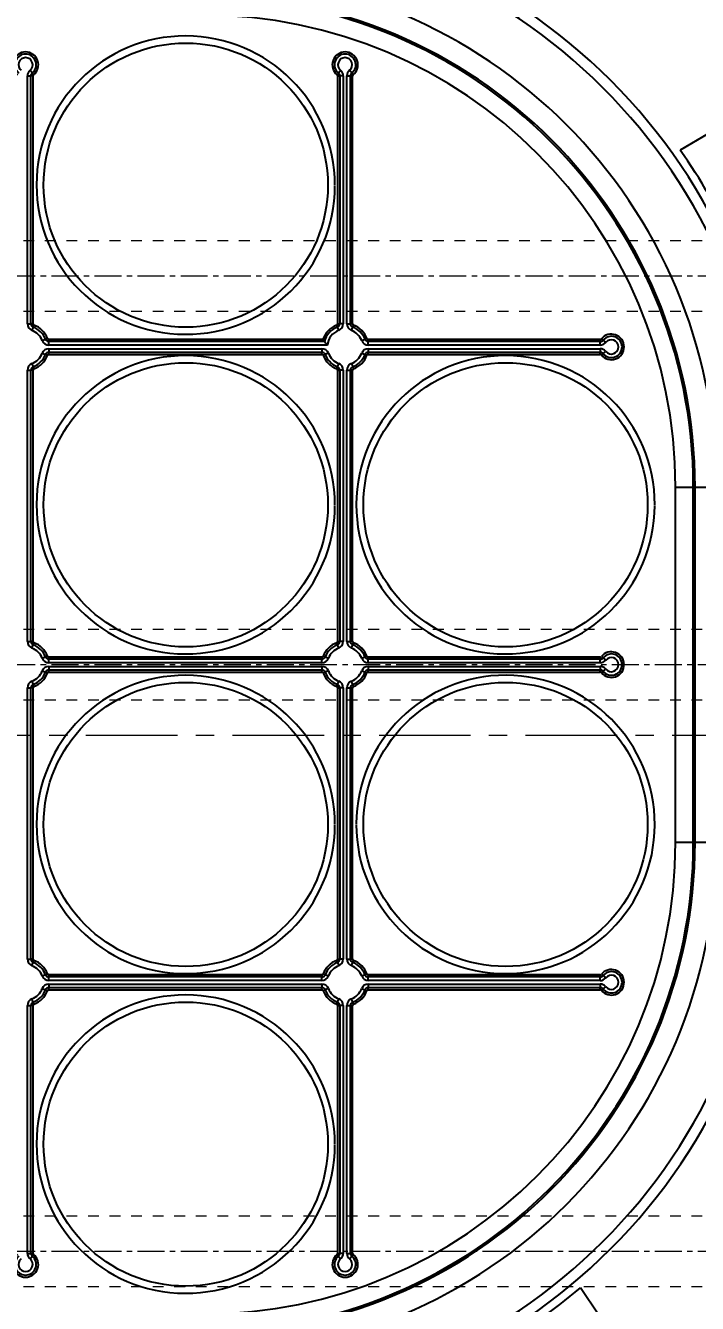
# Model space of a CAD drawing. Header units: millimetres. Extents: x -840 to 1682, y -9216 to -2117.
# Drawn here: x 417.3 to 512.3, y -5535.4 to -5354.6 of the extents above; entities that cross this region are included whole.
import ezdxf

# ---------------------------------------------------------------- set-up
doc = ezdxf.new("R2010")
doc.units = ezdxf.units.MM
doc.header["$LTSCALE"] = 16.335
doc.header["$PDMODE"] = 3
doc.header["$PDSIZE"] = 8
doc.linetypes.add('CENTER', pattern=[0.6, 0.375, -0.075, 0.075, -0.075])
doc.linetypes.add('HIDDEN', pattern=[0.2, 0.1, -0.1])
doc.layers.get('0').update_dxf_attribs({"linetype": 'CONTINUOUS'})
doc.layers.get('Defpoints').update_dxf_attribs({"linetype": 'CONTINUOUS'})
for name, color, linetype, lineweight in [('center', 1, 'CENTER', 9), ('cool', 153, 'HIDDEN', 9), ('dim', 82, 'CONTINUOUS', 9)]:
    doc.layers.add(name, color=color, linetype=linetype, lineweight=lineweight)
doc.layers.add('DEFAULT_2', color=8, linetype='HIDDEN')
doc.styles.get("Standard").update_dxf_attribs({"font": 'txt', "width": 0.85})
doc.dimstyles.new('mold', dxfattribs={"dimtxt": 10, "dimasz": 5, "dimexe": 0, "dimexo": 0, "dimgap": 0, "dimtad": 1, "dimzin": 1, "dimdsep": 46, "dimtxsty": 'Standard', "dimcen": 0, "dimclrd": 4, "dimclre": 4, "dimclrt": 6, "dimazin": 0, "dimtfac": 1, "dimtofl": 0, "dimtmove": 0, "dimatfit": 3, "dimfxl": 0, "dimarcsym": 0})

# ---------------------------------------------------------------- blocks, each defined once
blk = doc.blocks.new('7')
at = {"layer": 'cool', "ltscale": 0.932966}
for p, q in [((-1665.25, -2312.72), (-1303.91, -2312.72)), ((-1665.25, -2322.72), (-1303.91, -2322.72))]:
    blk.add_line(p, q, dxfattribs=at)
at = {"layer": 'cool', "color": 1, "linetype": 'CENTER', "ltscale": 0.621977}
blk.add_line((-1679.58, -2317.72), (-1289.58, -2317.72), dxfattribs=at)
blk = doc.blocks.new('*D709')
at = {"layer": 'Defpoints', "color": 0}
for p in [(372.1, -5454.97), (561.81, -5454.97), (574.55, -5454.97)]:
    blk.add_point(p, dxfattribs=at)
at = {"layer": 'dim', "color": 4, "lineweight": -2}
blk.add_line((561.81, -5454.97), (587.3, -5454.97), dxfattribs=at)
at = {"layer": 'dim', "color": 6, "insert": (580.92, -5451.97), "char_height": 6, "attachment_point": 5}
blk.add_mtext('0.00', dxfattribs=at)
blk = doc.blocks.new('*D710')
at = {"layer": 'Defpoints', "color": 0}
for p in [(561.81, -5444.97), (574.55, -5444.97), (372.1, -5454.97)]:
    blk.add_point(p, dxfattribs=at)
at = {"layer": 'dim', "color": 4, "lineweight": -2}
blk.add_line((561.81, -5444.97), (590.7, -5444.97), dxfattribs=at)
at = {"layer": 'dim', "color": 6, "insert": (582.62, -5441.97), "char_height": 6, "attachment_point": 5}
blk.add_mtext('10.00', dxfattribs=at)
blk = doc.blocks.new('*D711')
at = {"layer": 'Defpoints', "color": 0}
for p in [(372.1, -5454.97), (539.27, -5461.97), (574.55, -5461.97)]:
    blk.add_point(p, dxfattribs=at)
at = {"layer": 'dim', "color": 4, "lineweight": -2}
blk.add_line((539.27, -5461.97), (588.15, -5461.97), dxfattribs=at)
at = {"layer": 'dim', "color": 6, "insert": (581.35, -5458.97), "char_height": 6, "attachment_point": 5}
blk.add_mtext('7.00', dxfattribs=at)
blk = doc.blocks.new('*D712')
at = {"layer": 'Defpoints', "color": 0}
for p in [(372.1, -5454.97), (530.5, -5508.47), (574.55, -5508.47)]:
    blk.add_point(p, dxfattribs=at)
at = {"layer": 'dim', "color": 4, "lineweight": -2}
blk.add_line((530.5, -5508.47), (594.1, -5508.47), dxfattribs=at)
at = {"layer": 'dim', "color": 6, "insert": (584.32, -5505.47), "char_height": 6, "attachment_point": 5}
blk.add_mtext('53.50', dxfattribs=at)
blk = doc.blocks.new('*D713')
at = {"layer": 'Defpoints', "color": 0}
for p in [(372.1, -5454.97), (559.1, -5527.97), (574.55, -5527.97)]:
    blk.add_point(p, dxfattribs=at)
at = {"layer": 'dim', "color": 4, "lineweight": -2}
blk.add_line((559.1, -5527.97), (593.25, -5527.97), dxfattribs=at)
at = {"layer": 'dim', "color": 6, "insert": (583.9, -5524.97), "char_height": 6, "attachment_point": 5}
blk.add_mtext('73.00', dxfattribs=at)
blk = doc.blocks.new('*D714')
at = {"layer": 'Defpoints', "color": 0}
for p in [(372.1, -5454.97), (499.5, -5545.47), (574.55, -5545.47)]:
    blk.add_point(p, dxfattribs=at)
at = {"layer": 'dim', "color": 4, "lineweight": -2}
blk.add_line((499.5, -5545.47), (593.25, -5545.47), dxfattribs=at)
at = {"layer": 'dim', "color": 6, "insert": (583.9, -5542.47), "char_height": 6, "attachment_point": 5}
blk.add_mtext('90.50', dxfattribs=at)
blk = doc.blocks.new('*D715')
at = {"layer": 'Defpoints', "color": 0}
for p in [(372.1, -5454.97), (390.5, -5561.97), (574.55, -5561.97)]:
    blk.add_point(p, dxfattribs=at)
at = {"layer": 'dim', "color": 4, "lineweight": -2}
blk.add_line((390.5, -5561.97), (595.8, -5561.97), dxfattribs=at)
at = {"layer": 'dim', "color": 6, "insert": (585.17, -5558.97), "char_height": 6, "attachment_point": 5}
blk.add_mtext('107.00', dxfattribs=at)
blk = doc.blocks.new('*D716')
at = {"layer": 'Defpoints', "color": 0}
for p in [(372.1, -5454.97), (520.45, -5579.97), (574.55, -5579.97)]:
    blk.add_point(p, dxfattribs=at)
at = {"layer": 'dim', "color": 4, "lineweight": -2}
blk.add_line((520.45, -5579.97), (596.65, -5579.97), dxfattribs=at)
at = {"layer": 'dim', "color": 6, "insert": (585.6, -5576.97), "char_height": 6, "attachment_point": 5}
blk.add_mtext('125.00', dxfattribs=at)
blk = doc.blocks.new('*D717')
at = {"layer": 'Defpoints', "color": 0}
for p in [(372.1, -5454.97), (530.9, -5599.97), (574.55, -5599.97)]:
    blk.add_point(p, dxfattribs=at)
at = {"layer": 'dim', "color": 4, "lineweight": -2}
blk.add_line((530.9, -5599.97), (596.65, -5599.97), dxfattribs=at)
at = {"layer": 'dim', "color": 6, "insert": (585.6, -5596.97), "char_height": 6, "attachment_point": 5}
blk.add_mtext('145.00', dxfattribs=at)
blk = doc.blocks.new('*D718')
at = {"layer": 'Defpoints', "color": 0}
for p in [(539.5, -5427.97), (574.55, -5427.97), (372.1, -5454.97)]:
    blk.add_point(p, dxfattribs=at)
at = {"layer": 'dim', "color": 4, "lineweight": -2}
blk.add_line((539.5, -5427.97), (593.25, -5427.97), dxfattribs=at)
at = {"layer": 'dim', "color": 6, "insert": (583.9, -5424.97), "char_height": 6, "attachment_point": 5}
blk.add_mtext('27.00', dxfattribs=at)
blk = doc.blocks.new('*D719')
at = {"layer": 'Defpoints', "color": 0}
for p in [(542.09, -5389.97), (574.55, -5389.97), (372.1, -5454.97)]:
    blk.add_point(p, dxfattribs=at)
at = {"layer": 'dim', "color": 4, "lineweight": -2}
blk.add_line((542.09, -5389.97), (593.25, -5389.97), dxfattribs=at)
at = {"layer": 'dim', "color": 6, "insert": (583.9, -5386.97), "char_height": 6, "attachment_point": 5}
blk.add_mtext('65.00', dxfattribs=at)
blk = doc.blocks.new('*D720')
at = {"layer": 'Defpoints', "color": 0}
for p in [(527.5, -5373.47), (574.55, -5373.47), (372.1, -5454.97)]:
    blk.add_point(p, dxfattribs=at)
at = {"layer": 'dim', "color": 4, "lineweight": -2}
blk.add_line((527.5, -5373.47), (592.4, -5373.47), dxfattribs=at)
at = {"layer": 'dim', "color": 6, "insert": (583.47, -5370.47), "char_height": 6, "attachment_point": 5}
blk.add_mtext('81.50', dxfattribs=at)
blk = doc.blocks.new('*D721')
at = {"layer": 'Defpoints', "color": 0}
for p in [(492.5, -5339.47), (574.55, -5339.47), (372.1, -5454.97)]:
    blk.add_point(p, dxfattribs=at)
at = {"layer": 'dim', "color": 4, "lineweight": -2}
blk.add_line((492.5, -5339.47), (595.8, -5339.47), dxfattribs=at)
at = {"layer": 'dim', "color": 6, "insert": (585.17, -5336.47), "char_height": 6, "attachment_point": 5}
blk.add_mtext('115.50', dxfattribs=at)
blk = doc.blocks.new('*D722')
at = {"layer": 'Defpoints', "color": 0}
for p in [(396.5, -5327.47), (574.55, -5327.47), (372.1, -5454.97)]:
    blk.add_point(p, dxfattribs=at)
at = {"layer": 'dim', "color": 4, "lineweight": -2}
blk.add_line((396.5, -5327.47), (597.5, -5327.47), dxfattribs=at)
at = {"layer": 'dim', "color": 6, "insert": (586.02, -5324.47), "char_height": 6, "attachment_point": 5}
blk.add_mtext('127.50', dxfattribs=at)
blk = doc.blocks.new('*D723')
at = {"layer": 'Defpoints', "color": 0}
for p in [(530.9, -5309.97), (574.55, -5309.97), (372.1, -5454.97)]:
    blk.add_point(p, dxfattribs=at)
at = {"layer": 'dim', "color": 4, "lineweight": -2}
blk.add_line((530.9, -5309.97), (596.65, -5309.97), dxfattribs=at)
at = {"layer": 'dim', "color": 6, "insert": (585.6, -5306.97), "char_height": 6, "attachment_point": 5}
blk.add_mtext('145.00', dxfattribs=at)
blk = doc.blocks.new('*D726')
at = {"layer": 'Defpoints', "color": 0}
for p in [(432.1, -5280.25), (432.1, -5323.3), (372.1, -5454.97)]:
    blk.add_point(p, dxfattribs=at)
at = {"layer": 'dim', "color": 4, "lineweight": -2}
blk.add_line((432.1, -5323.3), (432.1, -5262.4), dxfattribs=at)
at = {"layer": 'dim', "color": 6, "insert": (429.1, -5271.32), "char_height": 6, "attachment_point": 5, "rotation": 90}
blk.add_mtext('60.00', dxfattribs=at)
blk = doc.blocks.new('*D727')
at = {"layer": 'Defpoints', "color": 0}
for p in [(488.1, -5280.25), (488.1, -5335.07), (372.1, -5454.97)]:
    blk.add_point(p, dxfattribs=at)
at = {"layer": 'dim', "color": 4, "lineweight": -2}
blk.add_line((488.1, -5335.07), (488.1, -5259.85), dxfattribs=at)
at = {"layer": 'dim', "color": 6, "insert": (485.1, -5270.05), "char_height": 6, "attachment_point": 5, "rotation": 90}
blk.add_mtext('116.00', dxfattribs=at)
blk = doc.blocks.new('*D728')
at = {"layer": 'Defpoints', "color": 0}
for p in [(523.1, -5280.25), (523.1, -5369.07), (372.1, -5454.97)]:
    blk.add_point(p, dxfattribs=at)
at = {"layer": 'dim', "color": 4, "lineweight": -2}
blk.add_line((523.1, -5369.07), (523.1, -5259.85), dxfattribs=at)
at = {"layer": 'dim', "color": 6, "insert": (520.1, -5270.05), "char_height": 6, "attachment_point": 5, "rotation": 90}
blk.add_mtext('151.00', dxfattribs=at)
blk = doc.blocks.new('*D729')
at = {"layer": 'Defpoints', "color": 0}
for p in [(517.21, -5280.25), (522.1, -5309.97), (372.1, -5454.97)]:
    blk.add_point(p, dxfattribs=at)
at = {"layer": 'dim', "color": 4, "lineweight": -2}
for p, q in [((517.21, -5284.25), (517.21, -5259)), ((522.1, -5288.25), (517.21, -5284.25)), ((522.1, -5309.97), (522.1, -5288.25))]:
    blk.add_line(p, q, dxfattribs=at)
at = {"layer": 'dim', "color": 6, "insert": (514.21, -5269.62), "char_height": 6, "attachment_point": 5, "rotation": 90}
blk.add_mtext('150.00', dxfattribs=at)
blk = doc.blocks.new('*D730')
at = {"layer": 'Defpoints', "color": 0}
for p in [(535.1, -5280.25), (535.1, -5423.57), (372.1, -5454.97)]:
    blk.add_point(p, dxfattribs=at)
at = {"layer": 'dim', "color": 4, "lineweight": -2}
blk.add_line((535.1, -5423.57), (535.1, -5258.15), dxfattribs=at)
at = {"layer": 'dim', "color": 6, "insert": (532.1, -5269.2), "char_height": 6, "attachment_point": 5, "rotation": 90}
blk.add_mtext('163.00', dxfattribs=at)
blk = doc.blocks.new('*D733')
at = {"layer": 'Defpoints', "color": 0}
for p in [(372.1, -5454.97), (428.1, -5566.37), (428.1, -5631.84)]:
    blk.add_point(p, dxfattribs=at)
at = {"layer": 'dim', "color": 4, "lineweight": -2}
blk.add_line((428.1, -5566.37), (428.1, -5650.54), dxfattribs=at)
at = {"layer": 'dim', "color": 6, "insert": (425.1, -5641.19), "char_height": 6, "attachment_point": 5, "rotation": 90}
blk.add_mtext('56.00', dxfattribs=at)
blk = doc.blocks.new('*D734')
at = {"layer": 'Defpoints', "color": 0}
for p in [(372.1, -5454.97), (495.1, -5549.87), (495.1, -5631.84)]:
    blk.add_point(p, dxfattribs=at)
at = {"layer": 'dim', "color": 4, "lineweight": -2}
blk.add_line((495.1, -5549.87), (495.1, -5653.94), dxfattribs=at)
at = {"layer": 'dim', "color": 6, "insert": (492.1, -5642.89), "char_height": 6, "attachment_point": 5, "rotation": 90}
blk.add_mtext('123.00', dxfattribs=at)
blk = doc.blocks.new('*D735')
at = {"layer": 'Defpoints', "color": 0}
for p in [(372.1, -5454.97), (522.1, -5599.97), (514.88, -5631.84)]:
    blk.add_point(p, dxfattribs=at)
at = {"layer": 'dim', "color": 4, "lineweight": -2}
for p, q in [((522.1, -5599.97), (522.1, -5623.84)), ((522.1, -5623.84), (514.88, -5627.84)), ((514.88, -5627.84), (514.88, -5653.09))]:
    blk.add_line(p, q, dxfattribs=at)
at = {"layer": 'dim', "color": 6, "insert": (511.88, -5642.47), "char_height": 6, "attachment_point": 5, "rotation": 90}
blk.add_mtext('150.00', dxfattribs=at)
blk = doc.blocks.new('*D736')
at = {"layer": 'Defpoints', "color": 0}
for p in [(372.1, -5454.97), (526.1, -5512.87), (526.1, -5631.84)]:
    blk.add_point(p, dxfattribs=at)
at = {"layer": 'dim', "color": 4, "lineweight": -2}
blk.add_line((526.1, -5512.87), (526.1, -5653.94), dxfattribs=at)
at = {"layer": 'dim', "color": 6, "insert": (523.1, -5642.89), "char_height": 6, "attachment_point": 5, "rotation": 90}
blk.add_mtext('154.00', dxfattribs=at)
blk = doc.blocks.new('*D737')
at = {"layer": 'Defpoints', "color": 0}
for p in [(372.1, -5454.97), (535.1, -5466.37), (535.1, -5631.84)]:
    blk.add_point(p, dxfattribs=at)
at = {"layer": 'dim', "color": 4, "lineweight": -2}
blk.add_line((535.1, -5466.37), (535.1, -5653.94), dxfattribs=at)
at = {"layer": 'dim', "color": 6, "insert": (532.1, -5642.89), "char_height": 6, "attachment_point": 5, "rotation": 90}
blk.add_mtext('163.00', dxfattribs=at)

msp = doc.modelspace()

# ---------------------------------------------------------------- linework, layer by layer
at = {"color": 7, "linetype": 'Continuous'}
for p, q in [((417.537, -5396.737), (417.537, -5361.672)), ((417.537, -5361.672), (418.04, -5361.672)), ((418.416, -5361.515), (417.914, -5360.888)), ((418.04, -5396.737), (418.04, -5361.672)), ((418.341, -5361.672), (418.08, -5361.672)), ((418.341, -5396.737), (418.341, -5361.672)), ((461.342, -5361.515), (461.844, -5360.888)), ((461.417, -5361.672), (461.417, -5396.737)), ((461.417, -5361.672), (461.678, -5361.672)), ((461.719, -5361.672), (461.719, -5396.737)), ((462.221, -5361.672), (461.719, -5361.672)), ((462.221, -5361.672), (462.221, -5396.737)), ((462.724, -5396.737), (462.724, -5361.672)), ((462.724, -5361.672), (463.226, -5361.672)), ((463.603, -5361.515), (463.101, -5360.888)), ((463.226, -5396.737), (463.226, -5361.672)), ((463.528, -5361.672), (463.267, -5361.672)), ((463.528, -5396.737), (463.528, -5361.672)), ((513.862, -5369.832), (509.879, -5372.204)), ((417.537, -5396.737), (418.04, -5396.737)), ((418.341, -5396.737), (418.08, -5396.737)), ((418.47, -5396.925), (418.183, -5397.676)), ((461.575, -5397.676), (461.288, -5396.925)), ((461.417, -5396.737), (461.678, -5396.737)), ((462.221, -5396.737), (461.719, -5396.737)), ((462.724, -5396.737), (463.226, -5396.737)), ((463.528, -5396.737), (463.267, -5396.737)), ((463.37, -5397.676), (463.657, -5396.925)), ((419.633, -5399.125), (420.384, -5398.838)), ((420.571, -5398.967), (420.571, -5399.228)), ((459.328, -5398.967), (420.571, -5398.967)), ((420.571, -5399.771), (420.571, -5399.269)), ((459.553, -5399.269), (420.571, -5399.269)), ((459.973, -5399.771), (420.571, -5399.771)), ((420.571, -5400.274), (420.571, -5400.776)), ((420.571, -5400.274), (459.187, -5400.274)), ((459.187, -5400.274), (459.187, -5400.776)), ((464.819, -5399.125), (465.57, -5398.838)), ((465.758, -5398.967), (465.758, -5399.228)), ((498.555, -5398.967), (465.758, -5398.967)), ((465.758, -5399.771), (465.758, -5399.269)), ((498.555, -5399.269), (465.758, -5399.269)), ((498.555, -5399.771), (465.758, -5399.771)), ((465.758, -5400.274), (465.758, -5400.776)), ((465.758, -5400.274), (498.555, -5400.274)), ((498.555, -5398.967), (498.555, -5399.228)), ((498.555, -5399.771), (498.555, -5399.269)), ((498.555, -5400.274), (498.555, -5400.776)), ((498.712, -5398.892), (499.34, -5399.394)), ((419.633, -5400.92), (420.384, -5401.207)), ((420.571, -5400.776), (459.187, -5400.776)), ((420.571, -5401.078), (420.571, -5400.816)), ((420.571, -5401.078), (459.187, -5401.078)), ((459.187, -5401.078), (459.187, -5400.816)), ((460.126, -5400.92), (459.375, -5401.207)), ((464.819, -5400.92), (465.57, -5401.207)), ((465.758, -5400.776), (498.555, -5400.776)), ((465.758, -5401.078), (465.758, -5400.816)), ((465.758, -5401.078), (498.555, -5401.078)), ((498.555, -5401.078), (498.555, -5400.816)), ((498.712, -5401.153), (499.34, -5400.65)), ((417.537, -5441.684), (417.537, -5403.308)), ((417.537, -5403.308), (418.04, -5403.308)), ((418.04, -5441.684), (418.04, -5403.308)), ((418.341, -5403.308), (418.08, -5403.308)), ((418.183, -5402.369), (418.47, -5403.12)), ((418.341, -5441.684), (418.341, -5403.308)), ((461.288, -5403.12), (461.575, -5402.369)), ((461.417, -5403.308), (461.417, -5441.684)), ((461.417, -5403.308), (461.678, -5403.308)), ((461.719, -5403.308), (461.719, -5441.684)), ((462.221, -5403.308), (461.719, -5403.308)), ((462.221, -5403.308), (462.221, -5441.684)), ((462.724, -5441.684), (462.724, -5403.308)), ((462.724, -5403.308), (463.226, -5403.308)), ((463.226, -5441.684), (463.226, -5403.308)), ((463.528, -5403.308), (463.267, -5403.308)), ((463.37, -5402.369), (463.657, -5403.12)), ((463.528, -5441.684), (463.528, -5403.308)), ((509.209, -5419.844), (514.981, -5419.844)), ((509.209, -5470.094), (509.209, -5419.844)), ((511.718, -5470.094), (511.718, -5419.844)), ((511.97, -5470.094), (511.97, -5419.844)), ((417.537, -5441.684), (418.04, -5441.684)), ((418.341, -5441.684), (418.08, -5441.684)), ((418.183, -5442.622), (418.47, -5441.871)), ((461.575, -5442.622), (461.288, -5441.871)), ((461.417, -5441.684), (461.678, -5441.684)), ((462.221, -5441.684), (461.719, -5441.684)), ((462.724, -5441.684), (463.226, -5441.684)), ((463.528, -5441.684), (463.267, -5441.684)), ((463.37, -5442.622), (463.657, -5441.871)), ((419.633, -5444.072), (420.384, -5443.785)), ((420.571, -5443.914), (420.571, -5444.175)), ((459.187, -5443.914), (420.571, -5443.914)), ((420.571, -5444.718), (420.571, -5444.215)), ((459.187, -5444.215), (420.571, -5444.215)), ((459.187, -5444.718), (420.571, -5444.718)), ((420.571, -5445.22), (420.571, -5445.723)), ((420.571, -5445.22), (459.187, -5445.22)), ((459.187, -5443.914), (459.187, -5444.175)), ((459.187, -5444.718), (459.187, -5444.215)), ((459.187, -5445.22), (459.187, -5445.723)), ((459.375, -5443.785), (460.126, -5444.072)), ((464.819, -5444.072), (465.57, -5443.785)), ((498.555, -5443.914), (465.758, -5443.914)), ((465.758, -5443.914), (465.758, -5444.175)), ((498.555, -5444.215), (465.758, -5444.215)), ((465.758, -5444.718), (465.758, -5444.215)), ((498.555, -5444.718), (465.758, -5444.718)), ((465.758, -5445.22), (498.555, -5445.22)), ((465.758, -5445.22), (465.758, -5445.723)), ((498.555, -5443.914), (498.555, -5444.175)), ((498.555, -5444.718), (498.555, -5444.215)), ((498.555, -5445.22), (498.555, -5445.723)), ((498.712, -5443.839), (499.34, -5444.341)), ((418.183, -5447.316), (418.47, -5448.067)), ((419.633, -5445.867), (420.384, -5446.154)), ((420.571, -5445.723), (459.187, -5445.723)), ((420.571, -5446.024), (420.571, -5445.763)), ((420.571, -5446.024), (459.187, -5446.024)), ((459.187, -5446.024), (459.187, -5445.763)), ((460.126, -5445.867), (459.375, -5446.154)), ((461.288, -5448.067), (461.575, -5447.316)), ((463.657, -5448.067), (463.37, -5447.316)), ((464.819, -5445.867), (465.57, -5446.154)), ((465.758, -5445.723), (498.555, -5445.723)), ((465.758, -5446.024), (465.758, -5445.763)), ((465.758, -5446.024), (498.555, -5446.024)), ((498.555, -5446.024), (498.555, -5445.763)), ((498.712, -5446.1), (499.34, -5445.597)), ((417.537, -5486.631), (417.537, -5448.255)), ((417.537, -5448.255), (418.04, -5448.255)), ((418.04, -5486.631), (418.04, -5448.255)), ((418.341, -5448.255), (418.08, -5448.255)), ((418.341, -5486.631), (418.341, -5448.255)), ((461.417, -5448.255), (461.678, -5448.255)), ((461.417, -5448.255), (461.417, -5486.631)), ((462.221, -5448.255), (461.719, -5448.255)), ((461.719, -5448.255), (461.719, -5486.631)), ((462.221, -5448.255), (462.221, -5486.631)), ((462.724, -5448.255), (463.226, -5448.255)), ((462.724, -5486.631), (462.724, -5448.255)), ((463.226, -5486.631), (463.226, -5448.255)), ((463.528, -5448.255), (463.267, -5448.255)), ((463.528, -5486.631), (463.528, -5448.255)), ((509.209, -5470.094), (514.981, -5470.094)), ((417.537, -5486.631), (418.04, -5486.631)), ((418.341, -5486.631), (418.08, -5486.631)), ((418.183, -5487.569), (418.47, -5486.818)), ((461.288, -5486.818), (461.575, -5487.569)), ((461.417, -5486.631), (461.678, -5486.631)), ((462.221, -5486.631), (461.719, -5486.631)), ((462.724, -5486.631), (463.226, -5486.631)), ((463.528, -5486.631), (463.267, -5486.631)), ((463.37, -5487.569), (463.657, -5486.818)), ((419.633, -5489.019), (420.384, -5488.732)), ((459.187, -5488.861), (420.571, -5488.861)), ((420.571, -5488.861), (420.571, -5489.122)), ((459.187, -5488.861), (459.187, -5489.122)), ((459.375, -5488.732), (460.126, -5489.019)), ((464.819, -5489.019), (465.57, -5488.732)), ((498.555, -5488.861), (465.758, -5488.861)), ((465.758, -5488.861), (465.758, -5489.122)), ((498.555, -5488.861), (498.555, -5489.122)), ((498.712, -5488.786), (499.34, -5489.288)), ((459.187, -5489.162), (420.571, -5489.162)), ((420.571, -5489.665), (420.571, -5489.162)), ((459.187, -5489.665), (420.571, -5489.665)), ((420.571, -5490.167), (459.187, -5490.167)), ((420.571, -5490.167), (420.571, -5490.67)), ((420.571, -5490.67), (459.187, -5490.67)), ((420.571, -5490.971), (420.571, -5490.71)), ((459.187, -5489.665), (459.187, -5489.162)), ((459.187, -5490.167), (459.187, -5490.67)), ((459.187, -5490.971), (459.187, -5490.71)), ((498.555, -5489.162), (465.758, -5489.162)), ((465.758, -5489.665), (465.758, -5489.162)), ((498.555, -5489.665), (465.758, -5489.665)), ((465.758, -5490.167), (498.555, -5490.167)), ((465.758, -5490.167), (465.758, -5490.67)), ((465.758, -5490.67), (498.555, -5490.67)), ((465.758, -5490.971), (465.758, -5490.71)), ((498.555, -5489.665), (498.555, -5489.162)), ((498.555, -5490.167), (498.555, -5490.67)), ((498.555, -5490.971), (498.555, -5490.71)), ((498.712, -5491.047), (499.34, -5490.544)), ((418.47, -5493.014), (418.183, -5492.263)), ((419.633, -5490.813), (420.384, -5491.101)), ((420.571, -5490.971), (459.187, -5490.971)), ((460.126, -5490.813), (459.375, -5491.101)), ((461.288, -5493.014), (461.575, -5492.263)), ((463.657, -5493.014), (463.37, -5492.263)), ((464.819, -5490.813), (465.57, -5491.101)), ((465.758, -5490.971), (498.555, -5490.971)), ((417.537, -5493.202), (418.04, -5493.202)), ((417.537, -5528.266), (417.537, -5493.202)), ((418.04, -5528.266), (418.04, -5493.202)), ((418.341, -5493.202), (418.08, -5493.202)), ((418.341, -5528.266), (418.341, -5493.202)), ((461.417, -5493.202), (461.678, -5493.202)), ((461.417, -5493.202), (461.417, -5528.266)), ((462.221, -5493.202), (461.719, -5493.202)), ((461.719, -5493.202), (461.719, -5528.266)), ((462.221, -5493.202), (462.221, -5528.266)), ((462.724, -5493.202), (463.226, -5493.202)), ((462.724, -5528.266), (462.724, -5493.202)), ((463.226, -5528.266), (463.226, -5493.202)), ((463.528, -5493.202), (463.267, -5493.202)), ((463.528, -5528.266), (463.528, -5493.202)), ((417.537, -5528.266), (418.04, -5528.266)), ((417.914, -5529.051), (418.416, -5528.423)), ((418.341, -5528.266), (418.08, -5528.266)), ((461.342, -5528.423), (461.844, -5529.051)), ((461.417, -5528.266), (461.678, -5528.266)), ((462.221, -5528.266), (461.719, -5528.266)), ((462.724, -5528.266), (463.226, -5528.266)), ((463.101, -5529.051), (463.603, -5528.423)), ((463.528, -5528.266), (463.267, -5528.266)), ((498.342, -5537.02), (495.749, -5533.147))]:
    msp.add_line(p, q, dxfattribs=at)
for centre in [(439.937, -5377.132), (439.937, -5422.357), (485.162, -5422.357), (439.937, -5467.582), (485.162, -5467.582), (439.937, -5512.807)]:
    msp.add_circle(centre, 20.1, dxfattribs=at)
for centre, radius, start, end in [((442.449, -5419.844), 81.393, 0, 90), ((442.449, -5419.844), 79.886, 0, 90), ((442.449, -5419.844), 72.532, 0, 90), ((442.449, -5419.844), 69.521, 0, 90), ((442.449, -5419.844), 69.269, 0, 90), ((442.449, -5419.844), 66.76, 0, 90), ((439.937, -5377.132), 21.105, 0, 359.71318), ((417.286, -5360.103), 1.809, 308.68219, 231.31781), ((417.286, -5360.103), 1.508, 308.68219, 231.31781), ((462.472, -5360.103), 1.809, 308.68219, 231.31781), ((462.472, -5360.103), 1.508, 308.68219, 231.31781), ((417.286, -5360.103), 1.005, 308.68219, 231.31781), ((462.472, -5360.103), 1.005, 308.68219, 231.31781), ((418.542, -5361.672), 1.005, 128.68219, 180), ((418.542, -5361.672), 0.502, 128.68219, 180), ((418.542, -5361.672), 0.201, 128.68219, 180), ((461.216, -5361.672), 0.201, 0, 51.31781), ((461.216, -5361.672), 0.502, 0, 51.31781), ((461.216, -5361.672), 1.005, 0, 51.31781), ((463.729, -5361.672), 1.005, 128.68219, 180), ((463.729, -5361.672), 0.502, 128.68219, 180), ((463.729, -5361.672), 0.201, 128.68219, 180), ((442.449, -5419.844), 82.562, 24.79145, 35.24151), ((418.542, -5396.737), 1.005, 180, 249.07517), ((418.542, -5396.737), 0.502, 180, 249.07517), ((417.286, -5400.022), 2.513, 20.92483, 69.07517), ((418.542, -5396.737), 0.201, 180, 249.07517), ((417.286, -5400.022), 3.015, 20.92483, 69.07517), ((417.286, -5400.022), 3.317, 20.92483, 69.07517), ((462.472, -5400.022), 3.317, 110.92483, 161.447), ((462.472, -5400.022), 3.015, 110.92483, 165.52249), ((462.472, -5400.022), 2.513, 110.92483, 174.26083), ((461.216, -5396.737), 0.201, 290.92483, 0), ((461.216, -5396.737), 0.502, 290.92483, 0), ((461.216, -5396.737), 1.005, 290.92483, 0), ((463.729, -5396.737), 1.005, 180, 249.07517), ((463.729, -5396.737), 0.502, 180, 249.07517), ((462.472, -5400.022), 2.513, 20.92483, 69.07517), ((463.729, -5396.737), 0.201, 180, 249.07517), ((462.472, -5400.022), 3.015, 20.92483, 69.07517), ((462.472, -5400.022), 3.317, 20.92483, 69.07517), ((500.125, -5400.022), 1.809, 218.68219, 141.31781), ((500.125, -5400.022), 1.508, 218.68219, 141.31781), ((420.571, -5398.766), 1.005, 200.92483, 270), ((420.571, -5401.279), 1.005, 90, 159.07517), ((420.571, -5398.766), 0.502, 200.92483, 270), ((420.571, -5398.766), 0.201, 200.92483, 270), ((459.187, -5401.279), 1.005, 20.92483, 90), ((465.758, -5398.766), 1.005, 200.92483, 270), ((465.758, -5401.279), 1.005, 90, 159.07517), ((465.758, -5398.766), 0.502, 200.92483, 270), ((465.758, -5398.766), 0.201, 200.92483, 270), ((498.555, -5398.766), 0.201, 270, 321.31781), ((498.555, -5398.766), 0.502, 270, 321.31781), ((498.555, -5398.766), 1.005, 270, 321.31781), ((498.555, -5401.279), 1.005, 38.68219, 90), ((500.125, -5400.022), 1.005, 218.68219, 141.31781), ((417.286, -5400.022), 2.513, 290.92483, 339.07517), ((417.286, -5400.022), 3.015, 290.92483, 339.07517), ((417.286, -5400.022), 3.317, 290.92483, 339.07517), ((439.937, -5422.357), 21.105, 0, 359.71318), ((420.571, -5401.279), 0.502, 90, 159.07517), ((420.571, -5401.279), 0.201, 90, 159.07517), ((459.187, -5401.279), 0.502, 20.92483, 90), ((459.187, -5401.279), 0.201, 20.92483, 90), ((462.472, -5400.022), 3.317, 200.92483, 249.07517), ((462.472, -5400.022), 3.015, 200.92483, 249.07517), ((462.472, -5400.022), 2.513, 200.92483, 249.07517), ((462.472, -5400.022), 2.513, 290.92483, 339.07517), ((462.472, -5400.022), 3.015, 290.92483, 339.07517), ((462.472, -5400.022), 3.317, 290.92483, 339.07517), ((485.162, -5422.357), 21.105, 0, 359.71318), ((465.758, -5401.279), 0.502, 90, 159.07517), ((465.758, -5401.279), 0.201, 90, 159.07517), ((498.555, -5401.279), 0.502, 38.68219, 90), ((498.555, -5401.279), 0.201, 38.68219, 90), ((418.542, -5403.308), 1.005, 110.92483, 180), ((418.542, -5403.308), 0.502, 110.92483, 180), ((418.542, -5403.308), 0.201, 110.92483, 180), ((461.216, -5403.308), 0.201, 0, 69.07517), ((461.216, -5403.308), 0.502, 0, 69.07517), ((461.216, -5403.308), 1.005, 0, 69.07517), ((463.729, -5403.308), 1.005, 110.92483, 180), ((463.729, -5403.308), 0.502, 110.92483, 180), ((463.729, -5403.308), 0.201, 110.92483, 180), ((418.542, -5441.684), 1.005, 180, 249.07517), ((418.542, -5441.684), 0.502, 180, 249.07517), ((418.542, -5441.684), 0.201, 180, 249.07517), ((417.286, -5444.969), 3.317, 20.92483, 69.07517), ((462.472, -5444.969), 3.317, 110.92483, 159.07517), ((461.216, -5441.684), 0.201, 290.92483, 0), ((461.216, -5441.684), 0.502, 290.92483, 0), ((461.216, -5441.684), 1.005, 290.92483, 0), ((463.729, -5441.684), 1.005, 180, 249.07517), ((463.729, -5441.684), 0.502, 180, 249.07517), ((463.729, -5441.684), 0.201, 180, 249.07517), ((462.472, -5444.969), 3.317, 20.92483, 69.07517), ((417.286, -5444.969), 2.513, 20.92483, 69.07517), ((417.286, -5444.969), 3.015, 20.92483, 69.07517), ((462.472, -5444.969), 3.015, 110.92483, 159.07517), ((462.472, -5444.969), 2.513, 110.92483, 159.07517), ((462.472, -5444.969), 2.513, 20.92483, 69.07517), ((462.472, -5444.969), 3.015, 20.92483, 69.07517), ((500.125, -5444.969), 1.809, 218.68219, 141.31781), ((500.125, -5444.969), 1.508, 218.68219, 141.31781), ((420.571, -5443.713), 1.005, 200.92483, 270), ((420.571, -5446.225), 1.005, 90, 159.07517), ((420.571, -5443.713), 0.502, 200.92483, 270), ((420.571, -5443.713), 0.201, 200.92483, 270), ((459.187, -5443.713), 0.201, 270, 339.07517), ((459.187, -5443.713), 0.502, 270, 339.07517), ((459.187, -5443.713), 1.005, 270, 339.07517), ((459.187, -5446.225), 1.005, 20.92483, 90), ((465.758, -5443.713), 1.005, 200.92483, 270), ((465.758, -5446.225), 1.005, 90, 159.07517), ((465.758, -5443.713), 0.502, 200.92483, 270), ((465.758, -5443.713), 0.201, 200.92483, 270), ((498.555, -5443.713), 0.201, 270, 321.31781), ((498.555, -5443.713), 0.502, 270, 321.31781), ((498.555, -5443.713), 1.005, 270, 321.31781), ((498.555, -5446.225), 1.005, 38.68219, 90), ((500.125, -5444.969), 1.005, 218.68219, 141.31781), ((418.542, -5448.255), 1.005, 110.92483, 180), ((417.286, -5444.969), 2.513, 290.92483, 339.07517), ((417.286, -5444.969), 3.015, 290.92483, 339.07517), ((417.286, -5444.969), 3.317, 290.92483, 339.07517), ((439.937, -5467.582), 21.105, 0, 359.71318), ((420.571, -5446.225), 0.502, 90, 159.07517), ((420.571, -5446.225), 0.201, 90, 159.07517), ((459.187, -5446.225), 0.502, 20.92483, 90), ((459.187, -5446.225), 0.201, 20.92483, 90), ((462.472, -5444.969), 3.317, 200.92483, 249.07517), ((462.472, -5444.969), 3.015, 200.92483, 249.07517), ((462.472, -5444.969), 2.513, 200.92483, 249.07517), ((461.216, -5448.255), 1.005, 0, 69.07517), ((463.729, -5448.255), 1.005, 110.92483, 180), ((462.472, -5444.969), 2.513, 290.92483, 339.07517), ((462.472, -5444.969), 3.015, 290.92483, 339.07517), ((462.472, -5444.969), 3.317, 290.92483, 339.07517), ((485.162, -5467.582), 21.105, 180, 179.71318), ((465.758, -5446.225), 0.502, 90, 159.07517), ((465.758, -5446.225), 0.201, 90, 159.07517), ((498.555, -5446.225), 0.502, 38.68219, 90), ((498.555, -5446.225), 0.201, 38.68219, 90), ((418.542, -5448.255), 0.502, 110.92483, 180), ((418.542, -5448.255), 0.201, 110.92483, 180), ((461.216, -5448.255), 0.201, 0, 69.07517), ((461.216, -5448.255), 0.502, 0, 69.07517), ((463.729, -5448.255), 0.502, 110.92483, 180), ((463.729, -5448.255), 0.201, 110.92483, 180), ((442.449, -5470.094), 81.393, 270, 0), ((442.449, -5470.094), 79.886, 270, 0), ((442.449, -5470.094), 72.532, 270, 0), ((442.449, -5470.094), 69.521, 270, 0), ((442.449, -5470.094), 69.269, 270, 0), ((442.449, -5470.094), 66.76, 270, 0), ((418.542, -5486.631), 1.005, 180, 249.07517), ((418.542, -5486.631), 0.502, 180, 249.07517), ((418.542, -5486.631), 0.201, 180, 249.07517), ((417.286, -5489.916), 3.015, 20.92483, 69.07517), ((417.286, -5489.916), 3.317, 20.92483, 69.07517), ((462.472, -5489.916), 3.317, 110.92483, 159.07517), ((462.472, -5489.916), 3.015, 110.92483, 159.07517), ((461.216, -5486.631), 0.201, 290.92483, 0), ((461.216, -5486.631), 0.502, 290.92483, 0), ((461.216, -5486.631), 1.005, 290.92483, 0), ((463.729, -5486.631), 1.005, 180, 249.07517), ((463.729, -5486.631), 0.502, 180, 249.07517), ((463.729, -5486.631), 0.201, 180, 249.07517), ((462.472, -5489.916), 3.015, 20.92483, 69.07517), ((462.472, -5489.916), 3.317, 20.92483, 69.07517), ((417.286, -5489.916), 2.513, 20.92483, 69.07517), ((420.571, -5488.66), 0.502, 200.92483, 270), ((420.571, -5488.66), 0.201, 200.92483, 270), ((459.187, -5488.66), 0.201, 270, 339.07517), ((459.187, -5488.66), 0.502, 270, 339.07517), ((462.472, -5489.916), 2.513, 110.92483, 159.07517), ((462.472, -5489.916), 2.513, 20.92483, 69.07517), ((465.758, -5488.66), 0.502, 200.92483, 270), ((465.758, -5488.66), 0.201, 200.92483, 270), ((498.555, -5488.66), 0.201, 270, 321.31781), ((500.125, -5489.916), 1.809, 218.68219, 141.31781), ((500.125, -5489.916), 1.508, 218.68219, 141.31781), ((500.125, -5489.916), 1.005, 218.68219, 141.31781), ((420.571, -5488.66), 1.005, 200.92483, 270), ((420.571, -5491.172), 1.005, 90, 159.07517), ((420.571, -5491.172), 0.502, 90, 159.07517), ((459.187, -5488.66), 1.005, 270, 339.07517), ((459.187, -5491.172), 1.005, 20.92483, 90), ((459.187, -5491.172), 0.502, 20.92483, 90), ((465.758, -5488.66), 1.005, 200.92483, 270), ((465.758, -5491.172), 1.005, 90, 159.07517), ((465.758, -5491.172), 0.502, 90, 159.07517), ((498.555, -5488.66), 0.502, 270, 321.31781), ((498.555, -5488.66), 1.005, 270, 321.31781), ((498.555, -5491.172), 1.005, 38.68219, 90), ((498.555, -5491.172), 0.502, 38.68219, 90), ((418.542, -5493.202), 1.005, 110.92483, 180), ((417.286, -5489.916), 2.513, 290.92483, 339.07517), ((417.286, -5489.916), 3.015, 290.92483, 339.07517), ((417.286, -5489.916), 3.317, 290.92483, 339.07517), ((439.937, -5512.807), 21.105, 0, 359.71318), ((420.571, -5491.172), 0.201, 90, 159.07517), ((459.187, -5491.172), 0.201, 20.92483, 90), ((462.472, -5489.916), 3.317, 200.92483, 249.07517), ((462.472, -5489.916), 3.015, 200.92483, 249.07517), ((462.472, -5489.916), 2.513, 200.92483, 249.07517), ((461.216, -5493.202), 1.005, 0, 69.07517), ((463.729, -5493.202), 1.005, 110.92483, 180), ((462.472, -5489.916), 2.513, 290.92483, 339.07517), ((462.472, -5489.916), 3.015, 290.92483, 339.07517), ((462.472, -5489.916), 3.317, 290.92483, 339.07517), ((465.758, -5491.172), 0.201, 90, 159.07517), ((498.555, -5491.172), 0.201, 38.68219, 90), ((418.542, -5493.202), 0.502, 110.92483, 180), ((418.542, -5493.202), 0.201, 110.92483, 180), ((461.216, -5493.202), 0.201, 0, 69.07517), ((461.216, -5493.202), 0.502, 0, 69.07517), ((463.729, -5493.202), 0.502, 110.92483, 180), ((463.729, -5493.202), 0.201, 110.92483, 180), ((417.286, -5529.835), 1.809, 128.68219, 51.31781), ((417.286, -5529.835), 1.508, 128.68219, 51.31781), ((418.542, -5528.266), 1.005, 180, 231.31781), ((418.542, -5528.266), 0.502, 180, 231.31781), ((418.542, -5528.266), 0.201, 180, 231.31781), ((462.472, -5529.835), 1.809, 128.68219, 51.31781), ((462.472, -5529.835), 1.508, 128.68219, 51.31781), ((461.216, -5528.266), 0.201, 308.68219, 0), ((461.216, -5528.266), 0.502, 308.68219, 0), ((461.216, -5528.266), 1.005, 308.68219, 0), ((463.729, -5528.266), 1.005, 180, 231.31781), ((463.729, -5528.266), 0.502, 180, 231.31781), ((463.729, -5528.266), 0.201, 180, 231.31781), ((417.286, -5529.835), 1.005, 128.68219, 51.31781), ((462.472, -5529.835), 1.005, 128.68219, 51.31781), ((442.449, -5470.094), 82.562, 299.78228, 310.20855)]:
    msp.add_arc(centre, radius, start, end, dxfattribs=at)
msp.add_open_spline([(459.553, -5399.269), (459.566, -5399.286), (459.7, -5399.458), (459.841, -5399.625), (459.973, -5399.771)], degree=3, knots=[0, 0, 0, 0, 0.0981633, 1, 1, 1, 1], dxfattribs=at)
at = {"layer": 'center', "color": 1, "linetype": 'CENTER', "ltscale": 2.114723}
msp.add_line((177.099, -5454.969), (567.099, -5454.969), dxfattribs=at)
at = {"layer": 'DEFAULT_2', "color": 8, "linetype": 'HIDDEN'}
for p, q in [((418.08, -5361.672), (418.04, -5361.672)), ((461.678, -5361.672), (461.719, -5361.672)), ((463.267, -5361.672), (463.226, -5361.672)), ((418.08, -5396.737), (418.04, -5396.737)), ((461.678, -5396.737), (461.719, -5396.737)), ((463.267, -5396.737), (463.226, -5396.737)), ((420.571, -5399.228), (420.571, -5399.269)), ((465.758, -5399.228), (465.758, -5399.269)), ((498.555, -5399.228), (498.555, -5399.269)), ((420.571, -5400.816), (420.571, -5400.776)), ((459.187, -5400.816), (459.187, -5400.776)), ((465.758, -5400.816), (465.758, -5400.776)), ((498.555, -5400.816), (498.555, -5400.776)), ((418.08, -5403.308), (418.04, -5403.308)), ((461.678, -5403.308), (461.719, -5403.308)), ((463.267, -5403.308), (463.226, -5403.308)), ((418.08, -5441.684), (418.04, -5441.684)), ((461.678, -5441.684), (461.719, -5441.684)), ((463.267, -5441.684), (463.226, -5441.684)), ((420.571, -5444.175), (420.571, -5444.215)), ((459.187, -5444.175), (459.187, -5444.215)), ((465.758, -5444.175), (465.758, -5444.215)), ((498.555, -5444.175), (498.555, -5444.215)), ((420.571, -5445.763), (420.571, -5445.723)), ((459.187, -5445.763), (459.187, -5445.723)), ((465.758, -5445.763), (465.758, -5445.723)), ((498.555, -5445.763), (498.555, -5445.723)), ((418.08, -5448.255), (418.04, -5448.255)), ((461.678, -5448.255), (461.719, -5448.255)), ((463.267, -5448.255), (463.226, -5448.255)), ((418.08, -5486.631), (418.04, -5486.631)), ((461.678, -5486.631), (461.719, -5486.631)), ((463.267, -5486.631), (463.226, -5486.631)), ((420.571, -5489.122), (420.571, -5489.162)), ((420.571, -5490.71), (420.571, -5490.67)), ((459.187, -5489.122), (459.187, -5489.162)), ((459.187, -5490.71), (459.187, -5490.67)), ((465.758, -5489.122), (465.758, -5489.162)), ((465.758, -5490.71), (465.758, -5490.67)), ((498.555, -5489.122), (498.555, -5489.162)), ((498.555, -5490.71), (498.555, -5490.67)), ((418.08, -5493.202), (418.04, -5493.202)), ((461.678, -5493.202), (461.719, -5493.202)), ((463.267, -5493.202), (463.226, -5493.202)), ((418.08, -5528.266), (418.04, -5528.266)), ((461.678, -5528.266), (461.719, -5528.266)), ((463.267, -5528.266), (463.226, -5528.266))]:
    msp.add_line(p, q, dxfattribs=at)
msp.add_arc((467.653, -5392.993), 10.246, 215.66639, 217.7698, dxfattribs=at)

# ---------------------------------------------------------------- block references
for p in [(1856.679, -3072.245), (1856.679, -3127.245), (1856.679, -3210.245)]:
    msp.add_blockref('7', p)

# ---------------------------------------------------------------- dimensions: what is measured, and where the dimension line sits
at = {"layer": 'dim'}
for feature_location, offset, dtype, origin, picture, middle in [((535.099, -5423.569), (0, 143.321), 1, (372.099, -5454.969), '*D730', (532.099, -5269.199)), ((522.099, -5309.969), (-4.885, 29.721), 1, (372.099, -5454.969), '*D729', (514.214, -5269.624)), ((488.099, -5335.069), (0, 54.821), 1, (372.099, -5454.969), '*D727', (485.099, -5270.049)), ((523.099, -5369.069), (0, 88.821), 1, (372.099, -5454.969), '*D728', (520.099, -5270.049)), ((432.099, -5323.302), (0, 43.053), 1, (372.099, -5454.969), '*D726', (429.099, -5271.324)), ((530.899, -5309.969), (43.648, 0), 0, (372.099, -5454.969), '*D723', (585.597, -5306.969)), ((396.499, -5327.469), (178.048, 0), 0, (372.099, -5454.969), '*D722', (586.022, -5324.469)), ((492.499, -5339.469), (82.048, 0), 0, (372.099, -5454.969), '*D721', (585.172, -5336.469)), ((527.499, -5373.469), (47.048, 0), 0, (372.099, -5454.969), '*D720', (583.472, -5370.469)), ((542.09, -5389.969), (32.457, 0), 0, (372.099, -5454.969), '*D719', (583.897, -5386.969)), ((539.499, -5427.969), (35.048, 0), 0, (372.099, -5454.969), '*D718', (583.897, -5424.969)), ((561.813, -5444.969), (12.734, 0), 0, (372.099, -5454.969), '*D710', (582.622, -5441.969)), ((561.812860108, -5454.969245401), (12.734494471, 0), 0, (372.099060009, -5454.969245401), '*D709', (580.922354579, -5451.969245401)), ((539.266, -5461.969), (35.281, 0), 0, (372.099, -5454.969), '*D711', (581.347, -5458.969)), ((530.499, -5508.469), (44.048, 0), 0, (372.099, -5454.969), '*D712', (584.322, -5505.469)), ((559.096, -5527.969), (15.451, 0), 0, (372.099, -5454.969), '*D713', (583.897, -5524.969)), ((499.499, -5545.469), (75.048, 0), 0, (372.099, -5454.969), '*D714', (583.897, -5542.469)), ((390.499, -5561.969), (184.048, 0), 0, (372.099, -5454.969), '*D715', (585.172, -5558.969)), ((520.453, -5579.969), (54.094, 0), 0, (372.099, -5454.969), '*D716', (585.597, -5576.969)), ((530.899, -5599.969), (43.648, 0), 0, (372.099, -5454.969), '*D717', (585.597, -5596.969)), ((428.099, -5566.369), (0, -65.475), 1, (372.099, -5454.969), '*D733', (425.099, -5641.194)), ((495.099, -5549.869), (0, -81.975), 1, (372.099, -5454.969), '*D734', (492.099, -5642.894)), ((522.099, -5599.969), (-7.222, -31.875), 1, (372.099, -5454.969), '*D735', (511.877, -5642.469)), ((526.099, -5512.869), (0, -118.975), 1, (372.099, -5454.969), '*D736', (523.099, -5642.894)), ((535.099, -5466.369), (0, -165.475), 1, (372.099, -5454.969), '*D737', (532.099, -5642.894))]:
    dim = msp.add_ordinate_dim(feature_location=feature_location, offset=offset, dtype=dtype, origin=origin, dimstyle='mold', override={"dimtxt": 6, "dimasz": 2}, dxfattribs=at)
    dim.commit()
    dim.dimension.update_dxf_attribs({"geometry": picture, "text_midpoint": middle})

doc.saveas('drawing.dxf')
